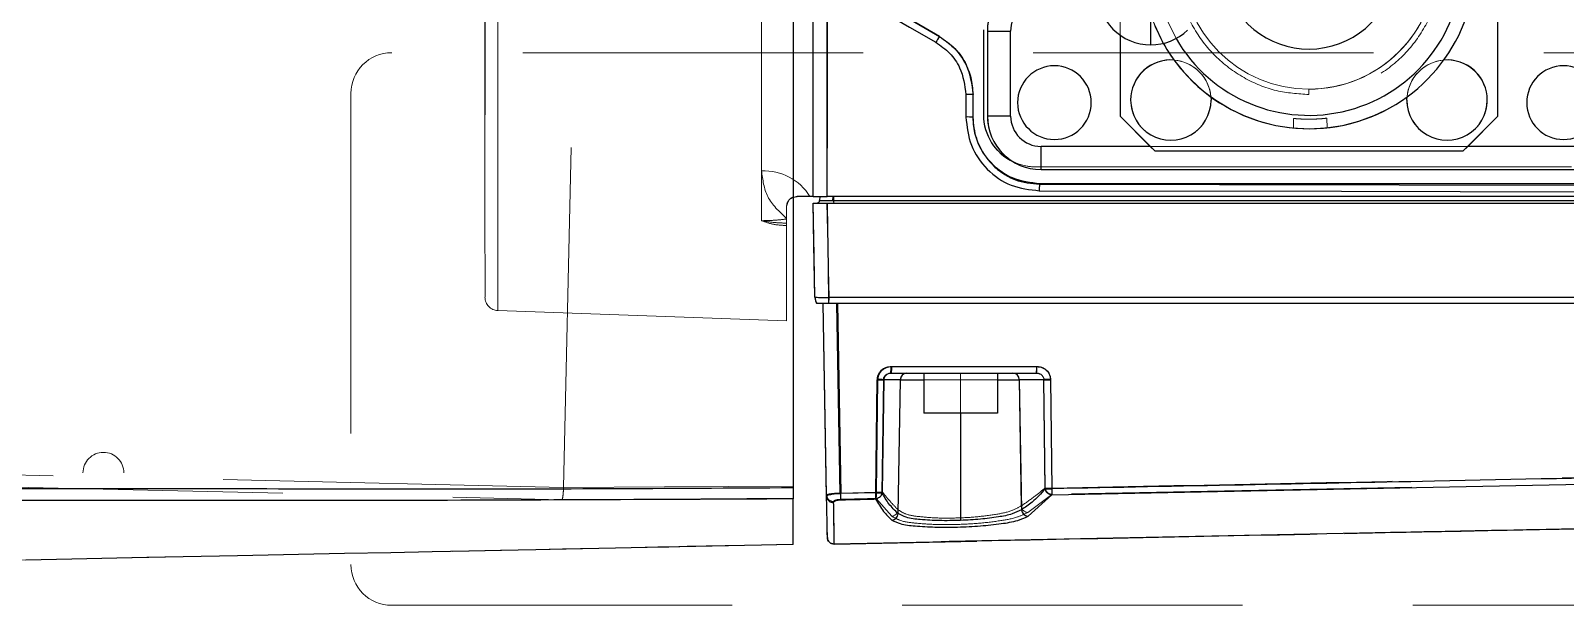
# Model space of a CAD drawing. Header units: millimetres. Extents: x 126 to 938, y 244 to 707.
# Drawn here: x 724.05 to 729.78, y 558.09 to 560.23 of the extents above; entities that cross this region are included whole.
import ezdxf

# ---------------------------------------------------------------- set-up
doc = ezdxf.new("R2010")
doc.units = ezdxf.units.MM
doc.linetypes.add('HIDDEN', pattern=[1.905, 1.27, -0.635])

msp = doc.modelspace()

# ---------------------------------------------------------------- linework, layer by layer
at = {"color": 7, "linetype": 'HIDDEN', "lineweight": 18}
for p, q in [((726.9733, 563.6373), (726.9733, 559.6123)), ((725.7965, 559.1878), (725.7965, 561.1873)), ((726.0413, 558.5253), (726.102, 561.1873)), ((726.7802, 559.5214), (726.7802, 561.1873)), ((726.7802, 561.1873), (726.7802, 559.7075)), ((726.8987, 558.5301), (726.8987, 561.1873)), ((726.9733, 561.1873), (726.9733, 559.6123)), ((726.9733, 559.6123), (726.9733, 561.1873)), ((728.1183, 561.063), (728.1183, 559.9115)), ((729.5283, 559.9115), (729.5283, 561.063)), ((728.1183, 560.5419), (728.1183, 560.2146)), ((728.2332, 560.2782), (728.2332, 560.1782)), ((727.6083, 559.9173), (727.6083, 560.2344)), ((727.6233, 560.2294), (727.6233, 559.9123)), ((732.8744, 560.1488), (725.4004, 560.1488)), ((732.8744, 560.1488), (725.4004, 560.1488)), ((728.8233, 559.9923), (728.8233, 560.0123)), ((725.248, 559.9964), (725.248, 558.2375)), ((725.248, 559.9964), (725.248, 558.2375)), ((728.1183, 559.9115), (728.2309, 559.7989)), ((728.7658, 559.8674), (728.7656, 559.9033)), ((728.8908, 559.8684), (728.8905, 559.9043)), ((729.4156, 559.7989), (729.5283, 559.9115)), ((729.4156, 559.7989), (728.2309, 559.7989)), ((728.2309, 559.7989), (728.2475, 559.7823)), ((728.2475, 559.7823), (729.399, 559.7823)), ((729.399, 559.7823), (729.4156, 559.7989)), ((727.8033, 559.7223), (729.8033, 559.7223)), ((729.8033, 559.7223), (727.8033, 559.7223)), ((729.8233, 559.7123), (727.8233, 559.7123)), ((726.9133, 559.6123), (726.961, 559.6123)), ((726.961, 559.6123), (726.9733, 559.6123)), ((727.026, 559.6123), (726.9733, 559.6123)), ((726.9968, 559.5969), (726.9974, 559.6123)), ((726.9974, 559.6123), (727.0474, 559.6123)), ((726.9974, 559.6123), (727.0501, 559.6123)), ((727.026, 559.6123), (730.0848, 559.6123)), ((727.0474, 559.6123), (727.0498, 559.6123)), ((727.0496, 559.5969), (727.0501, 559.6123)), ((730.1329, 559.6123), (727.0498, 559.6123)), ((727.0501, 559.6123), (730.103, 559.6123)), ((726.8733, 559.5723), (726.8733, 559.5274)), ((726.8733, 559.5301), (726.8733, 559.5723)), ((727.026, 559.5873), (726.9733, 559.5873)), ((727.0498, 559.5873), (726.9869, 559.5873)), ((726.9869, 559.5873), (727.0501, 559.5873)), ((731.3715, 559.5873), (727.026, 559.5873)), ((730.1033, 559.5969), (727.0496, 559.5969)), ((730.1336, 559.5873), (727.0498, 559.5873)), ((727.0501, 559.5873), (730.1038, 559.5873)), ((726.8733, 559.5301), (726.8733, 559.148)), ((726.8733, 559.5274), (726.8733, 559.5123)), ((726.8733, 559.5123), (726.8733, 559.5035)), ((727.0318, 559.2123), (726.9861, 559.2123)), ((727.0108, 559.2123), (727.0608, 559.2123)), ((727.0108, 559.2123), (727.0232, 558.4966)), ((727.0108, 559.2123), (727.0608, 559.2123)), ((727.0318, 559.2123), (735.157, 559.2123)), ((727.0321, 559.235), (735.1574, 559.235)), ((727.0608, 559.2123), (727.0632, 559.2123)), ((727.0608, 559.2123), (727.0731, 558.5045)), ((727.0608, 559.2123), (727.0636, 559.2123)), ((727.0632, 559.2123), (735.1444, 559.2123)), ((735.1592, 559.2123), (727.0636, 559.2123)), ((727.0759, 558.5045), (727.0636, 559.2123)), ((725.7965, 559.1856), (726.8733, 559.148)), ((727.2147, 558.9277), (727.2087, 558.5079)), ((727.2317, 558.5079), (727.2378, 558.9277)), ((727.2378, 558.9277), (727.2981, 558.9277)), ((727.2626, 558.9523), (727.3229, 558.9523)), ((727.3226, 558.9523), (727.2648, 558.9523)), ((727.8064, 558.9523), (727.2648, 558.9523)), ((727.8078, 558.9768), (727.2662, 558.9768)), ((727.2981, 558.9277), (727.2898, 558.4418)), ((727.7417, 558.9277), (727.2981, 558.9277)), ((727.718, 558.9523), (727.3226, 558.9523)), ((727.3229, 558.9523), (727.7183, 558.9523)), ((727.3858, 558.9523), (727.6608, 558.9523)), ((727.6608, 558.9523), (727.3858, 558.9523)), ((727.3858, 558.9523), (727.5233, 558.9523)), ((727.3858, 558.9523), (727.3858, 558.8023)), ((727.3858, 558.9277), (727.5233, 558.9277)), ((727.5233, 558.9523), (727.5233, 558.8023)), ((727.5233, 558.9523), (727.5233, 558.8023)), ((727.6608, 558.9523), (727.5233, 558.9523)), ((727.5233, 558.9277), (727.6608, 558.9277)), ((727.5233, 558.9277), (727.5233, 558.8023)), ((727.6608, 558.8023), (727.6608, 558.9523)), ((727.8064, 558.9523), (727.718, 558.9523)), ((727.7183, 558.9523), (727.8062, 558.9523)), ((727.7495, 558.4559), (727.7417, 558.9277)), ((727.7417, 558.9277), (727.8341, 558.9277)), ((727.8341, 558.9277), (727.8391, 558.5232)), ((727.8592, 558.9277), (727.8591, 558.9302)), ((727.8642, 558.5232), (727.8592, 558.9277)), ((727.3858, 558.8023), (727.6608, 558.8023)), ((727.3858, 558.8023), (727.5233, 558.8023)), ((727.6608, 558.8023), (727.5233, 558.8023)), ((723.7237, 558.5325), (726.036, 558.4796)), ((726.8987, 558.4851), (726.8987, 558.5301)), ((731.1112, 558.5658), (727.8637, 558.4994)), ((726.036, 558.4796), (726.8987, 558.4851)), ((726.8987, 558.4851), (726.8987, 558.3123)), ((727.0759, 558.5045), (727.0731, 558.5045)), ((727.0759, 558.5045), (727.2087, 558.5079)), ((727.2664, 558.4177), (727.2082, 558.4842)), ((727.8637, 558.4994), (727.7742, 558.4319)), ((723.7237, 558.2478), (726.8987, 558.3123)), ((727.026, 558.3384), (727.026, 558.3385)), ((727.026, 558.3385), (727.026, 558.3384)), ((727.026, 558.3385), (727.026, 558.3385)), ((727.026, 558.3385), (727.027, 558.334)), ((725.4004, 558.0851), (732.8744, 558.0851)), ((725.4004, 558.0851), (732.8744, 558.0851))]:
    msp.add_line(p, q, dxfattribs=at)
at = {"color": 7, "linetype": 'Continuous', "lineweight": 25}
for p, q in [((726.9733, 559.6123), (726.9733, 561.1373)), ((726.8987, 561.0673), (726.8987, 558.5249)), ((729.5283, 559.9115), (729.5283, 561.063)), ((727.0257, 559.6123), (727.0257, 560.5264)), ((727.3138, 560.2846), (727.4446, 560.2087)), ((727.4448, 560.2089), (727.3138, 560.2846)), ((728.2332, 560.1782), (728.2332, 560.2782)), ((727.4446, 560.2087), (727.4448, 560.2089)), ((727.6083, 560.2344), (727.6083, 559.9173)), ((727.6233, 560.2294), (727.6233, 559.9123)), ((727.6233, 560.2294), (727.7099, 560.2294)), ((727.7099, 559.9123), (727.7099, 560.2294)), ((728.1183, 560.2146), (728.1183, 559.9115)), ((727.5691, 559.9921), (727.569, 559.9079)), ((727.5698, 559.9925), (727.5691, 559.9921)), ((727.5698, 559.9086), (727.5698, 559.9925)), ((728.4573, 559.9837), (728.4578, 559.9718)), ((729.1888, 559.9718), (729.1892, 559.9837)), ((727.5698, 559.9086), (727.569, 559.9079)), ((727.7099, 559.9123), (727.6233, 559.9123)), ((728.1183, 559.9115), (728.2475, 559.7823)), ((729.399, 559.7823), (729.5283, 559.9115)), ((728.2309, 559.7989), (727.8233, 559.7989)), ((727.8233, 559.7123), (727.8233, 559.7989)), ((728.2475, 559.7823), (729.399, 559.7823)), ((729.8233, 559.7989), (729.4156, 559.7989)), ((727.8233, 559.7123), (729.8233, 559.7123)), ((726.8987, 559.6094), (726.9133, 559.6123)), ((726.9733, 559.6123), (726.9133, 559.6123)), ((726.9733, 559.6123), (727.0257, 559.6123)), ((726.9974, 559.6123), (726.9968, 559.5969)), ((730.1147, 559.6123), (727.0257, 559.6123)), ((727.0468, 559.5969), (727.0474, 559.6123)), ((727.0493, 559.5969), (727.0498, 559.6123)), ((727.8196, 559.6588), (727.8181, 559.6573)), ((727.8181, 559.6573), (729.8319, 559.6538)), ((729.8269, 559.6588), (727.8196, 559.6588)), ((726.9733, 559.5873), (727.0257, 559.5873)), ((727.0257, 559.5873), (731.3941, 559.5873)), ((727.0493, 559.5969), (730.1331, 559.5969)), ((727.0315, 559.2123), (726.9861, 559.2123)), ((727.0233, 558.492), (727.0108, 559.2123)), ((735.146, 559.2123), (727.0315, 559.2123)), ((735.1464, 559.235), (727.0318, 559.235)), ((727.0731, 558.502), (727.0608, 559.2123)), ((727.0632, 559.2123), (727.0756, 558.5021)), ((727.2064, 558.5054), (727.2124, 558.9277)), ((727.2124, 558.9277), (727.2125, 558.9302)), ((727.2356, 558.9277), (727.2295, 558.5054)), ((727.2984, 558.9277), (727.2356, 558.9277)), ((727.2626, 558.9523), (727.8062, 558.9523)), ((727.2639, 558.9768), (727.8075, 558.9768)), ((727.2899, 558.4276), (727.2984, 558.9277)), ((727.2984, 558.9277), (727.3858, 558.9277)), ((727.3858, 558.9523), (727.3858, 558.8023)), ((727.6608, 558.9523), (727.6608, 558.8023)), ((727.6608, 558.9277), (727.7421, 558.9277)), ((727.8339, 558.9277), (727.7421, 558.9277)), ((727.7421, 558.9277), (727.7502, 558.4419)), ((727.839, 558.5204), (727.8339, 558.9277)), ((727.8589, 558.9277), (727.864, 558.5204)), ((727.6608, 558.8023), (727.3858, 558.8023)), ((727.5233, 558.8023), (727.5233, 558.4021)), ((726.8987, 558.5249), (726.8987, 558.4825)), ((727.8636, 558.4972), (731.1094, 558.5631)), ((726.8987, 558.3123), (726.8987, 558.4825)), ((727.0731, 558.502), (727.0756, 558.5021)), ((727.2064, 558.5054), (727.0756, 558.5021)), ((727.7749, 558.4178), (727.8636, 558.4972)), ((727.0517, 558.3139), (727.5838, 558.3247))]:
    msp.add_line(p, q, dxfattribs=at)
at = {"color": 7, "linetype": 'HIDDEN', "lineweight": 18, "flags": 128}
for points in [[(727.026, 561.0623), (727.026, 560.7928), (727.026, 560.5909), (727.026, 559.6123)], [(728.2798, 560.1837), (728.2383, 560.2743), (728.2369, 560.2783)], [(728.3271, 560.2016), (728.2894, 560.2804), (728.2849, 560.2926)], [(726.9733, 559.5873), (726.9767, 559.3907), (726.9794, 559.2364)], [(727.026, 559.5873), (727.0294, 559.39), (727.0321, 559.235)], [(726.0413, 558.5253), (724.7434, 558.5553), (723.7237, 558.5787)], [(726.8987, 558.5301), (726.4185, 558.5274), (726.0413, 558.5253)], [(727.0232, 558.4966), (727.0245, 558.427), (727.0253, 558.3771), (727.026, 558.3385)]]:
    msp.add_lwpolyline(points, dxfattribs=at)
at = {"color": 7, "linetype": 'Continuous', "lineweight": 25, "flags": 128}
for points in [[(727.2079, 560.3168), (727.3327, 560.2445), (727.4308, 560.1876)], [(727.5429, 559.9928), (727.5429, 559.9457), (727.5428, 559.9086)], [(727.8169, 559.6332), (728.9446, 559.6312), (729.8306, 559.6297)], [(726.9794, 559.2364), (726.976, 559.4329), (726.9733, 559.5873)], [(727.0318, 559.235), (727.0284, 559.4323), (727.0257, 559.5873)], [(727.026, 558.3385), (727.0257, 558.3565), (727.0251, 558.3903), (727.0248, 558.4081), (727.0244, 558.4283), (727.024, 558.4544), (727.0233, 558.492)], [(726.8987, 558.3123), (726.8367, 558.311), (726.7798, 558.3098), (726.7161, 558.3085), (726.6451, 558.3071), (726.574, 558.3057), (726.5027, 558.3042), (726.4713, 558.3036), (726.4347, 558.3028), (726.3928, 558.302), (726.3457, 558.301), (726.2934, 558.3), (726.2358, 558.2988), (726.1729, 558.2975), (726.1049, 558.2961), (726.0369, 558.2948), (725.9374, 558.2927), (725.8063, 558.2901), (725.6874, 558.2877), (725.5507, 558.2849), (725.3963, 558.2817), (725.2242, 558.2783), (724.8251, 558.2702), (724.4856, 558.2633), (724.2057, 558.2576), (724.0349, 558.2541)]]:
    msp.add_lwpolyline(points, dxfattribs=at)
at = {"color": 7, "linetype": 'Continuous', "lineweight": 25}
for centre, radius, start, end in [((728.2332, 560.3782), 0.2, 90.0009, 269.9991), ((728.8233, 560.4873), 0.6225, 209.1846, 359.9995), ((728.8233, 560.4873), 0.5725, 209.9298, 0), ((728.8233, 560.4873), 0.325, 200.648, 359.9999), ((727.8232, 560.2294), 0.2, 134.9983, 180.0019), ((727.8233, 560.2294), 0.1134, 135.0033, 179.9924), ((727.5448, 560.1285), 0.1284, 141.3205, 152.5714), ((728.2333, 560.3782), 0.2, 269.9953, 313.2695), ((727.8733, 559.9623), 0.1375, 90, 270), ((727.8733, 559.9623), 0.1375, 270, 90), ((728.3078, 559.9717), 0.15, 85.4348, 179.9976), ((729.3388, 559.9717), 0.15, 0.0017, 94.5658), ((729.7733, 559.9623), 0.1375, 90, 270), ((729.7733, 559.9623), 0.1375, 270, 90), ((727.5492, 559.7246), 0.2683, 85.7404, 91.3421), ((728.3078, 559.9718), 0.15, 179.9993, 0.0007), ((729.3388, 559.9718), 0.15, 179.9993, 0.0007), ((727.549, 559.6577), 0.251, 85.4297, 91.4183), ((727.8033, 559.9173), 0.195, 180.0057, 244.8422), ((727.8233, 559.9123), 0.2, 180.0015, 269.9985), ((727.8233, 559.9123), 0.1134, 180.0073, 269.9927), ((727.949, 559.6385), 0.1322, 171.8346, 182.3021), ((726.9869, 559.5973), 0.01, 269.9819, 358.0372), ((727.0977, 559.5945), 0.0484, 177.2052, 188.6607), ((727.0293, 559.2373), 0.05, 180.9962, 210.014), ((726.0963, 559.2371), 0.9356, 358.4777, 359.8712), ((727.224, 559.4715), 0.5439, 268.7787, 271.2213), ((727.2577, 559.5556), 0.627, 265.8595, 267.9771), ((727.1401, 558.9708), 0.1239, 351.4012, 2.7922), ((727.3231, 558.9275), 0.0247, 90.6338, 179.659), ((727.7177, 558.9279), 0.0244, 359.5998, 88.5783), ((727.6842, 558.9708), 0.1234, 351.3791, 2.8143), ((727.8464, 559.5783), 0.6507, 268.8976, 271.1024), ((727.8515, 559.1709), 0.6506, 268.8974, 271.1026), ((727.0477, 558.4932), 0.0244, 182.7811, 273.9811), ((726.8406, 558.4929), 0.2352, 356.6112, 2.2347), ((727.2179, 559.0494), 0.5441, 268.7789, 271.2211), ((727.2643, 558.4291), 0.0257, 274.78, 356.7267), ((727.7761, 558.4437), 0.026, 184.0731, 267.299), ((727.051, 558.3389), 0.025, 181.024, 271.5202)]:
    msp.add_arc(centre, radius, start, end, dxfattribs=at)
at = {"color": 7, "linetype": 'HIDDEN', "lineweight": 18}
for centre, radius, start, end in [((728.8233, 560.4873), 0.6225, 180.0003, 359.9997), ((728.8233, 560.4873), 0.475, 180.0004, 359.9996), ((728.8233, 560.4873), 0.475, 180.0001, 269.9999), ((728.8233, 560.4873), 0.475, 269.9994, 359.9999), ((727.8232, 560.2294), 0.2, 134.9983, 180.0019), ((725.4004, 559.9964), 0.1524, 90.0001, 179.9999), ((725.4004, 559.9964), 0.1524, 90.0001, 179.9999), ((727.8733, 559.9623), 0.1375, 90, 270), ((727.8733, 559.9623), 0.1375, 270, 90), ((728.3078, 559.9717), 0.15, 0.0015, 179.9985), ((728.3078, 559.9717), 0.15, 4.5693, 85.4307), ((729.3388, 559.9717), 0.15, 0.0015, 179.9985), ((729.3388, 559.9717), 0.15, 94.5698, 175.4302), ((729.7733, 559.9623), 0.1375, 90, 270), ((729.7733, 559.9623), 0.1375, 270, 90), ((728.3078, 559.9718), 0.15, 179.9993, 0.0007), ((729.3388, 559.9718), 0.15, 179.9993, 0.0007), ((727.8033, 559.9173), 0.195, 180, 270.0018), ((727.8233, 559.9122), 0.2, 179.9985, 239.0434), ((727.8233, 559.9123), 0.2, 239.0483, 269.9987), ((727.8032, 559.9172), 0.1949, 244.8468, 270.0092), ((726.7879, 559.5028), 0.2049, 32.2987, 92.1333), ((726.9869, 559.5973), 0.01, 269.9819, 358.0372), ((727.0933, 559.5946), 0.0438, 176.9422, 189.6289), ((725.7982, 559.2355), 0.05, 179.9958, 268.0086), ((727.0293, 559.2373), 0.05, 180.9962, 210.014), ((726.2326, 559.2366), 0.7995, 358.2541, 359.8848), ((727.2262, 559.465), 0.5375, 268.7704, 271.2296), ((727.156, 558.9708), 0.1104, 350.3381, 3.1344), ((727.3229, 558.9275), 0.0247, 90.6164, 179.6065), ((727.7173, 558.9279), 0.0244, 359.5338, 88.5294), ((727.698, 558.9708), 0.11, 350.316, 3.1565), ((727.8191, 559.4839), 0.5551, 271.5454, 274.1387), ((727.8466, 559.5842), 0.6566, 268.903, 271.097), ((724.3241, 558.58), 0.0762, 0.0022, 179.9978), ((724.3241, 558.58), 0.0762, 0.0022, 179.9978), ((727.8517, 559.1799), 0.6568, 268.9033, 271.0967), ((727.0478, 558.4975), 0.0246, 182.0696, 273.3151), ((726.8904, 558.4959), 0.1857, 355.3681, 2.6678), ((727.2202, 559.045), 0.5373, 268.7699, 271.2301), ((727.2642, 558.4434), 0.0257, 274.9108, 356.3842), ((727.7756, 558.458), 0.0261, 184.5356, 267.0352), ((727.051, 558.3389), 0.025, 180.9891, 271.4336), ((725.4004, 558.2375), 0.1524, 180.0023, 269.9999), ((725.4004, 558.2375), 0.1524, 180.0023, 269.9999)]:
    msp.add_arc(centre, radius, start, end, dxfattribs=at)
for points, knots in [([(725.7483, 561.1873), (725.7483, 561.1036), (725.7483, 560.9385), (725.7483, 560.6939), (725.7483, 560.4731), (725.7483, 560.2776), (725.7483, 560.1092), (725.7483, 559.9522), (725.7483, 559.8245), (725.7483, 559.7241), (725.7483, 559.6491), (725.7483, 559.5754), (725.7483, 559.504), (725.7483, 559.4362), (725.7483, 559.3732), (725.7483, 559.3196), (725.7483, 559.2735), (725.7483, 559.2522), (725.7483, 559.2286), (725.7482, 559.2738), (725.7483, 559.306), (725.7482, 559.3874), (725.7482, 559.4702), (725.7482, 559.5652), (725.7482, 559.6727), (725.7482, 559.7988), (725.7482, 559.9405), (725.7482, 560.0978), (725.7482, 560.271), (725.7482, 560.4746), (725.7482, 560.7018), (725.7482, 560.9453), (725.7482, 561.1071), (725.7482, 561.1873)], [0, 0, 0, 0, 0.064261, 0.126918, 0.187968, 0.233951, 0.277186, 0.317408, 0.354639, 0.375339, 0.394542, 0.412248, 0.43201, 0.449407, 0.46444, 0.4802, 0.491392, 0.497882, 0.5, 0.504295, 0.516982, 0.53806, 0.559945, 0.582842, 0.610375, 0.642817, 0.679724, 0.71923, 0.763763, 0.812847, 0.875667, 0.938382, 1, 1, 1, 1]), ([(728.8233, 559.9923), (728.7824, 559.9952), (728.698, 560.0013), (728.5766, 560.0516), (728.4688, 560.1327), (728.3872, 560.2406), (728.3387, 560.362), (728.3232, 560.4872), (728.3387, 560.6125), (728.3872, 560.7339), (728.4688, 560.8418), (728.5766, 560.9229), (728.698, 560.9732), (728.7824, 560.9793), (728.8233, 560.9823)], [0, 0, 0, 0, 0.078857, 0.162865, 0.25, 0.337117, 0.421127, 0.499999, 0.57886, 0.66287, 0.750002, 0.837117, 0.921127, 1, 1, 1, 1]), ([(728.8233, 560.9823), (728.8641, 560.9793), (728.9485, 560.9732), (729.0699, 560.9229), (729.1777, 560.8418), (729.2593, 560.7339), (729.3078, 560.6125), (729.3233, 560.4873), (729.3078, 560.362), (729.2593, 560.2406), (729.1777, 560.1327), (729.07, 560.0516), (728.9485, 560.0013), (728.8641, 559.9952), (728.8233, 559.9923)], [0, 0, 0, 0, 0.078861, 0.162869, 0.25, 0.337117, 0.421128, 0.500001, 0.578859, 0.662866, 0.749998, 0.837115, 0.921124, 1, 1, 1, 1]), ([(728.8905, 559.9043), (728.889, 559.9041), (728.8829, 559.9034), (728.87, 559.9022), (728.8508, 559.9009), (728.8281, 559.9003), (728.8054, 559.9006), (728.7861, 559.9015), (728.7732, 559.9025), (728.7671, 559.9031), (728.7656, 559.9033)], [0, 0, 0, 0, 0.038265, 0.146804, 0.308703, 0.499647, 0.690716, 0.852986, 0.961703, 1, 1, 1, 1]), ([(728.7656, 559.9033), (728.7671, 559.9031), (728.7732, 559.9025), (728.7861, 559.9015), (728.8053, 559.9006), (728.828, 559.9003), (728.8508, 559.9009), (728.87, 559.9022), (728.8829, 559.9034), (728.889, 559.9041), (728.8905, 559.9043)], [0, 0, 0, 0, 0.038249, 0.146777, 0.308712, 0.499639, 0.690724, 0.853007, 0.961687, 1, 1, 1, 1]), ([(728.7658, 559.8674), (728.7674, 559.8673), (728.7735, 559.8667), (728.7864, 559.8658), (728.8056, 559.8649), (728.8283, 559.8646), (728.851, 559.8652), (728.8703, 559.8665), (728.8832, 559.8676), (728.8893, 559.8683), (728.8908, 559.8684)], [0, 0, 0, 0, 0.038234, 0.146735, 0.30872, 0.499628, 0.690738, 0.853013, 0.961707, 1, 1, 1, 1]), ([(728.8908, 559.8684), (728.8893, 559.8683), (728.8832, 559.8676), (728.8703, 559.8665), (728.8511, 559.8652), (728.8284, 559.8646), (728.8057, 559.8649), (728.7864, 559.8658), (728.7735, 559.8667), (728.7674, 559.8673), (728.7658, 559.8674)], [0, 0, 0, 0, 0.038246, 0.14675, 0.308737, 0.499658, 0.690757, 0.853027, 0.961719, 1, 1, 1, 1]), ([(726.7802, 559.7075), (726.7847, 559.674), (726.794, 559.6038), (726.8461, 559.5554), (726.8733, 559.5301)], [0, 0, 0, 0, 0.477644, 1, 1, 1, 1]), ([(726.8733, 559.5723), (726.8758, 559.5831), (726.8808, 559.6047), (726.9024, 559.6097), (726.9133, 559.6123)], [0, 0, 0, 0, 0.499428, 1, 1, 1, 1]), ([(726.8733, 559.5723), (726.8739, 559.5776), (726.8751, 559.5884), (726.8847, 559.6011), (726.8933, 559.6084), (726.8985, 559.6093), (726.8987, 559.6094)], [0, 0, 0, 0, 0.333196, 0.668767, 0.985706, 1, 1, 1, 1]), ([(727.0468, 559.5969), (727.0434, 559.5969), (727.0369, 559.5968), (727.0251, 559.5968), (727.0132, 559.5967), (727.0034, 559.5968), (726.9985, 559.5968), (726.9972, 559.5969), (726.9968, 559.5969)], [0, 0, 0, 0, 0.202425, 0.391967, 0.70723, 0.919436, 0.979084, 1, 1, 1, 1]), ([(727.0496, 559.5969), (727.0491, 559.5969), (727.0481, 559.5969), (727.0472, 559.5969), (727.0468, 559.5969)], [0, 0, 0, 0, 0.56034, 1, 1, 1, 1]), ([(726.8733, 559.5274), (726.8591, 559.5259), (726.8368, 559.5234), (726.8058, 559.5218), (726.7889, 559.5215), (726.7802, 559.5214)], [0, 0, 0, 0, 0.457582, 0.7214003, 1, 1, 1, 1]), ([(726.8733, 559.5035), (726.8569, 559.5042), (726.825, 559.5055), (726.7949, 559.5162), (726.7802, 559.5214)], [0, 0, 0, 0, 0.513583, 1, 1, 1, 1]), ([(726.7802, 559.5214), (726.7966, 559.5187), (726.8274, 559.5137), (726.8586, 559.5127), (726.8733, 559.5123)], [0, 0, 0, 0, 0.530595, 1, 1, 1, 1]), ([(727.0321, 559.235), (727.0274, 559.2349), (727.0179, 559.2348), (727.0043, 559.2347), (726.9925, 559.2352), (726.9843, 559.235), (726.9803, 559.2361), (726.9794, 559.2364)], [0, 0, 0, 0, 0.26844, 0.53866, 0.769251, 0.943977, 1, 1, 1, 1]), ([(727.2662, 558.9768), (727.2589, 558.976), (727.244, 558.9742), (727.2268, 558.9611), (727.2166, 558.9445), (727.2153, 558.9332), (727.2147, 558.9277)], [0, 0, 0, 0, 0.275436, 0.566801, 0.791506, 1, 1, 1, 1]), ([(727.2648, 558.9523), (727.2608, 558.9518), (727.2539, 558.951), (727.2465, 558.9461), (727.2422, 558.9414), (727.2397, 558.937), (727.2381, 558.9324), (727.2379, 558.9293), (727.2378, 558.9277)], [0, 0, 0, 0, 0.2928763, 0.5124392, 0.6407405, 0.7644362, 0.8839806, 1, 1, 1, 1]), ([(727.834, 558.9289), (727.8338, 558.9304), (727.8335, 558.9335), (727.8317, 558.9379), (727.8291, 558.942), (727.8247, 558.9465), (727.8172, 558.9511), (727.8103, 558.9518), (727.8064, 558.9523)], [0, 0, 0, 0, 0.114058, 0.232176, 0.355163, 0.483645, 0.704304, 1, 1, 1, 1]), ([(727.8591, 558.9302), (727.8578, 558.9369), (727.8552, 558.951), (727.8413, 558.9664), (727.8246, 558.9753), (727.8133, 558.9763), (727.8078, 558.9768)], [0, 0, 0, 0, 0.267872, 0.55612, 0.784355, 1, 1, 1, 1]), ([(727.8341, 558.9277), (727.8341, 558.9279), (727.8341, 558.9283), (727.834, 558.9288), (727.834, 558.9289)], [0, 0, 0, 0, 0.559526, 1, 1, 1, 1]), ([(727.0516, 558.3139), (727.8314, 558.3299), (729.3912, 558.362), (731.2789, 558.3964), (732.7141, 558.442), (733.4541, 558.4729), (733.9493, 558.4977), (734.1981, 558.511), (734.4438, 558.5251), (734.6897, 558.5401), (734.9389, 558.5563), (735.1999, 558.5744), (735.467, 558.5942), (735.7312, 558.6152), (735.9739, 558.6355), (736.1271, 558.6493), (736.199, 558.6558)], [0, 0, 0, 0, 0.255564, 0.511199, 0.618605, 0.726048, 0.753863, 0.781077, 0.807685, 0.834502, 0.861801, 0.889501, 0.920222, 0.949587, 0.976338, 1, 1, 1, 1]), ([(727.8642, 558.5232), (728.4704, 558.535), (729.553, 558.5562), (730.6354, 558.5797), (731.1117, 558.59)], [0, 0, 0, 0, 0.560001, 1, 1, 1, 1]), ([(726.0413, 558.5253), (726.0411, 558.5204), (726.0408, 558.511), (726.0396, 558.498), (726.0383, 558.4876), (726.0367, 558.4818), (726.036, 558.4796)], [0, 0, 0, 0, 0.315418, 0.613166, 0.850192, 1, 1, 1, 1]), ([(727.7495, 558.4559), (727.7664, 558.4679), (727.7969, 558.4895), (727.8261, 558.5128), (727.8391, 558.5232)], [0, 0, 0, 0, 0.554187, 1, 1, 1, 1]), ([(727.8391, 558.5232), (727.8398, 558.5199), (727.8413, 558.513), (727.8479, 558.5053), (727.8558, 558.5005), (727.8611, 558.4998), (727.8637, 558.4994)], [0, 0, 0, 0, 0.271209, 0.566276, 0.793345, 1, 1, 1, 1]), ([(727.8637, 558.4994), (727.8638, 558.5006), (727.8642, 558.5041), (727.8643, 558.5097), (727.8643, 558.5164), (727.8643, 558.5209), (727.8642, 558.5232)], [0, 0, 0, 0, 0.154364, 0.434668, 0.71232, 1, 1, 1, 1]), ([(727.0232, 558.4966), (727.0238, 558.4972), (727.0245, 558.4982), (727.026, 558.4987), (727.03, 558.5003), (727.0366, 558.5014), (727.0458, 558.5027), (727.0576, 558.5038), (727.0669, 558.5042), (727.0731, 558.5045)], [0, 0, 0, 0, 0.046737, 0.071888, 0.088301, 0.300087, 0.458666, 0.633873, 1, 1, 1, 1]), ([(727.0755, 558.4809), (727.0717, 558.4807), (727.0647, 558.4803), (727.0567, 558.4782), (727.0509, 558.4762), (727.0497, 558.4738), (727.0493, 558.4729)], [0, 0, 0, 0, 0.398601, 0.726167, 0.899976, 1, 1, 1, 1]), ([(727.0493, 558.4729), (727.0499, 558.4359), (727.0509, 558.3829), (727.0515, 558.3299), (727.0517, 558.3139)], [0, 0, 0, 0, 0.698087, 1, 1, 1, 1]), ([(727.2082, 558.4842), (727.1835, 558.4836), (727.1392, 558.4825), (727.095, 558.4814), (727.0755, 558.4809)], [0, 0, 0, 0, 0.560008, 1, 1, 1, 1]), ([(727.2082, 558.4842), (727.2115, 558.4849), (727.2182, 558.4863), (727.2258, 558.4926), (727.2305, 558.5002), (727.2313, 558.5054), (727.2317, 558.5079)], [0, 0, 0, 0, 0.271824, 0.564787, 0.791239, 1, 1, 1, 1]), ([(727.2087, 558.5079), (727.2087, 558.505), (727.2088, 558.4996), (727.2088, 558.4926), (727.2086, 558.4875), (727.2083, 558.4851), (727.2082, 558.4842)], [0, 0, 0, 0, 0.362601, 0.693477, 0.885884, 1, 1, 1, 1]), ([(727.2317, 558.5079), (727.2423, 558.4947), (727.2606, 558.4717), (727.2811, 558.4507), (727.2898, 558.4418)], [0, 0, 0, 0, 0.57622, 1, 1, 1, 1]), ([(727.5838, 558.3247), (728.1862, 558.337), (729.5687, 558.3654), (731.0488, 558.3921), (732.0237, 558.4205), (732.3162, 558.4297), (732.6087, 558.4398), (732.8116, 558.4471), (732.9319, 558.452), (733.0294, 558.4559), (733.2108, 558.463), (733.3771, 558.4705), (733.4687, 558.4746)], [0, 0, 0, 0, 0.307062, 0.704648, 0.754357, 0.804072, 0.853794, 0.903521, 0.907518, 0.915174, 0.95325, 1, 1, 1, 1]), ([(727.7742, 558.4319), (727.7613, 558.4258), (727.7294, 558.4106), (727.6684, 558.4001), (727.5932, 558.3907), (727.5103, 558.3865), (727.4286, 558.386), (727.3579, 558.3915), (727.3026, 558.3976), (727.2763, 558.4122), (727.2664, 558.4177)], [0, 0, 0, 0, 0.082282, 0.20395, 0.355362, 0.521427, 0.684447, 0.826922, 0.934548, 1, 1, 1, 1]), ([(727.2898, 558.4418), (727.2991, 558.4361), (727.3227, 558.4219), (727.3729, 558.4156), (727.4366, 558.4102), (727.5103, 558.4107), (727.5855, 558.4149), (727.6535, 558.4241), (727.7093, 558.4348), (727.7379, 558.4498), (727.7495, 558.4559)], [0, 0, 0, 0, 0.0686981, 0.1740668, 0.3154229, 0.4785435, 0.6420981, 0.7950585, 0.9167663, 1, 1, 1, 1]), ([(727.027, 558.334), (727.0274, 558.332), (727.0284, 558.3262), (727.0346, 558.3192), (727.0431, 558.3145), (727.0489, 558.3141), (727.0517, 558.3139)], [0, 0, 0, 0, 0.174803, 0.505148, 0.762233, 1, 1, 1, 1]), ([(727.0516, 558.3139), (727.0516, 558.3139), (727.0516, 558.3139), (727.0517, 558.3139), (727.0517, 558.3139)], [0, 0, 0, 0, 0.3874259, 1, 1, 1, 1])]:
    msp.add_open_spline(points, degree=3, knots=knots, dxfattribs=at)
at = {"color": 7, "linetype": 'Continuous', "lineweight": 25}
for points, knots in [([(727.4308, 560.1876), (727.4488, 560.175), (727.4848, 560.1497), (727.5308, 560.0837), (727.5383, 560.0272), (727.5429, 559.9928)], [0, 0, 0, 0, 0.280567, 0.561331, 1, 1, 1, 1]), ([(727.4446, 560.2087), (727.4629, 560.1961), (727.499, 560.1713), (727.5382, 560.1179), (727.5643, 560.0575), (727.5675, 560.0139), (727.5691, 559.9921)], [0, 0, 0, 0, 0.254508, 0.500126, 0.750676, 1, 1, 1, 1]), ([(727.4448, 560.2089), (727.4646, 560.1951), (727.5047, 560.167), (727.5561, 560.0938), (727.5646, 560.0307), (727.5698, 559.9925)], [0, 0, 0, 0, 0.276555, 0.562658, 1, 1, 1, 1]), ([(727.5428, 559.9086), (727.5469, 559.8725), (727.5551, 559.8005), (727.6184, 559.7095), (727.7089, 559.6458), (727.7809, 559.6374), (727.8169, 559.6332)], [0, 0, 0, 0, 0.250651, 0.500274, 0.74998, 1, 1, 1, 1]), ([(727.569, 559.9079), (727.5695, 559.8963), (727.5708, 559.8635), (727.5886, 559.8), (727.6289, 559.7388), (727.6811, 559.6967), (727.7394, 559.6657), (727.7872, 559.6606), (727.8181, 559.6573)], [0, 0, 0, 0, 0.0889793, 0.2511949, 0.5002032, 0.6355616, 0.7641166, 1, 1, 1, 1]), ([(727.8196, 559.6588), (727.7842, 559.6632), (727.7105, 559.6723), (727.6267, 559.7399), (727.5779, 559.824), (727.5724, 559.8811), (727.5698, 559.9086)], [0, 0, 0, 0, 0.270323, 0.562409, 0.789671, 1, 1, 1, 1]), ([(726.9968, 559.5969), (726.9972, 559.5969), (726.9985, 559.5968), (727.0034, 559.5968), (727.0132, 559.5967), (727.0251, 559.5968), (727.0369, 559.5968), (727.0434, 559.5969), (727.0468, 559.5969)], [0, 0, 0, 0, 0.020797, 0.080087, 0.291935, 0.607198, 0.796978, 1, 1, 1, 1]), ([(727.0468, 559.5969), (727.0473, 559.5969), (727.0481, 559.5969), (727.0489, 559.5969), (727.0493, 559.5969)], [0, 0, 0, 0, 0.559309, 1, 1, 1, 1]), ([(726.9794, 559.2364), (726.9801, 559.2362), (726.9828, 559.2352), (726.9894, 559.2353), (727.0006, 559.2347), (727.0153, 559.2348), (727.0263, 559.2349), (727.0318, 559.235)], [0, 0, 0, 0, 0.040383, 0.165147, 0.371916, 0.681755, 1, 1, 1, 1]), ([(727.2125, 558.9302), (727.2138, 558.9369), (727.2165, 558.951), (727.2304, 558.9664), (727.2471, 558.9753), (727.2584, 558.9763), (727.2639, 558.9768)], [0, 0, 0, 0, 0.267787, 0.556111, 0.784372, 1, 1, 1, 1]), ([(727.2356, 558.9289), (727.2358, 558.9304), (727.2362, 558.9335), (727.2379, 558.9379), (727.2405, 558.942), (727.2448, 558.9465), (727.252, 558.9511), (727.2588, 558.9518), (727.2626, 558.9523)], [0, 0, 0, 0, 0.115469, 0.234858, 0.358658, 0.487492, 0.707155, 1, 1, 1, 1]), ([(727.2356, 558.9277), (727.2356, 558.9279), (727.2356, 558.9283), (727.2356, 558.9288), (727.2356, 558.9289)], [0, 0, 0, 0, 0.5595891, 1, 1, 1, 1]), ([(727.8062, 558.9523), (727.8103, 558.9518), (727.8174, 558.951), (727.825, 558.9461), (727.8294, 558.9414), (727.8319, 558.937), (727.8335, 558.9324), (727.8337, 558.9293), (727.8339, 558.9277)], [0, 0, 0, 0, 0.295968, 0.516506, 0.644493, 0.767171, 0.885419, 1, 1, 1, 1]), ([(727.8075, 558.9768), (727.8147, 558.976), (727.8297, 558.9742), (727.8468, 558.9611), (727.857, 558.9445), (727.8583, 558.9332), (727.8589, 558.9277)], [0, 0, 0, 0, 0.2755555, 0.5668616, 0.7914709, 1, 1, 1, 1]), ([(731.1097, 558.5869), (730.5038, 558.5739), (729.422, 558.5508), (728.34, 558.5297), (727.864, 558.5204)], [0, 0, 0, 0, 0.5600011, 1, 1, 1, 1]), ([(723.7237, 558.5216), (724.0835, 558.5216), (724.6762, 558.5215), (725.5017, 558.5195), (726.2002, 558.5205), (726.6659, 558.5234), (726.8987, 558.5249)], [0, 0, 0, 0, 0.3399965, 0.5599941, 0.7799936, 1, 1, 1, 1]), ([(727.839, 558.5204), (727.8234, 558.5028), (727.797, 558.4729), (727.7638, 558.4509), (727.7502, 558.4419)], [0, 0, 0, 0, 0.589395, 1, 1, 1, 1]), ([(727.8636, 558.4972), (727.8604, 558.4978), (727.8536, 558.499), (727.8457, 558.5052), (727.8406, 558.5127), (727.8395, 558.5179), (727.839, 558.5204)], [0, 0, 0, 0, 0.269011, 0.564048, 0.792291, 1, 1, 1, 1]), ([(727.864, 558.5204), (727.864, 558.5177), (727.8641, 558.5124), (727.8641, 558.5056), (727.864, 558.5006), (727.8637, 558.4982), (727.8636, 558.4972)], [0, 0, 0, 0, 0.353286, 0.678572, 0.874572, 1, 1, 1, 1]), ([(726.8987, 558.4825), (726.3695, 558.4799), (725.3111, 558.4747), (724.2528, 558.4765), (723.7237, 558.4774)], [0, 0, 0, 0, 0.500087, 1, 1, 1, 1]), ([(727.0731, 558.502), (727.0668, 558.5017), (727.0575, 558.5013), (727.0456, 558.4998), (727.0369, 558.4984), (727.0303, 558.4965), (727.025, 558.4948), (727.0238, 558.4928), (727.0233, 558.492)], [0, 0, 0, 0, 0.364312, 0.53844, 0.695674, 0.870183, 0.949145, 1, 1, 1, 1]), ([(727.0493, 558.4689), (727.05, 558.4703), (727.0518, 558.4741), (727.0587, 558.4765), (727.0666, 558.4785), (727.0723, 558.4788), (727.0754, 558.479)], [0, 0, 0, 0, 0.155681, 0.414809, 0.689383, 1, 1, 1, 1]), ([(727.0517, 558.3139), (727.0516, 558.3191), (727.0514, 558.3334), (727.051, 558.3614), (727.0504, 558.4079), (727.0498, 558.4452), (727.0493, 558.4689)], [0, 0, 0, 0, 0.099497, 0.277954, 0.541719, 1, 1, 1, 1]), ([(727.0754, 558.479), (727.0998, 558.4796), (727.1434, 558.4807), (727.1869, 558.4818), (727.2061, 558.4823)], [0, 0, 0, 0, 0.560023, 1, 1, 1, 1]), ([(727.2061, 558.4823), (727.2062, 558.4836), (727.2065, 558.4871), (727.2065, 558.4927), (727.2065, 558.499), (727.2064, 558.5032), (727.2064, 558.5054)], [0, 0, 0, 0, 0.174739, 0.455693, 0.723698, 1, 1, 1, 1]), ([(727.2295, 558.5054), (727.2289, 558.5022), (727.2275, 558.4957), (727.2212, 558.4884), (727.2138, 558.4837), (727.2086, 558.4827), (727.2061, 558.4823)], [0, 0, 0, 0, 0.265817, 0.557391, 0.786659, 1, 1, 1, 1]), ([(727.2061, 558.4823), (727.2152, 558.4663), (727.2318, 558.4373), (727.2557, 558.414), (727.2664, 558.4035)], [0, 0, 0, 0, 0.551221, 1, 1, 1, 1]), ([(727.2899, 558.4276), (727.2778, 558.4394), (727.2542, 558.4626), (727.2377, 558.4913), (727.2295, 558.5054)], [0, 0, 0, 0, 0.5102683, 1, 1, 1, 1]), ([(727.2664, 558.4035), (727.2767, 558.3986), (727.3039, 558.3856), (727.3593, 558.3808), (727.4304, 558.3763), (727.5121, 558.377), (727.5949, 558.3808), (727.6698, 558.3891), (727.7303, 558.3982), (727.7622, 558.4122), (727.7749, 558.4178)], [0, 0, 0, 0, 0.065594, 0.174237, 0.317727, 0.481358, 0.64758, 0.798705, 0.919529, 1, 1, 1, 1]), ([(727.5233, 558.4021), (727.4964, 558.4015), (727.4461, 558.4002), (727.3785, 558.4047), (727.3255, 558.4093), (727.2997, 558.4226), (727.2899, 558.4276)], [0, 0, 0, 0, 0.339211, 0.63536, 0.86154, 1, 1, 1, 1]), ([(727.7502, 558.4419), (727.7387, 558.4363), (727.7115, 558.4231), (727.6592, 558.414), (727.5952, 558.4057), (727.5479, 558.4033), (727.5233, 558.4021)], [0, 0, 0, 0, 0.1643492, 0.3886626, 0.6811957, 1, 1, 1, 1]), ([(730.5457, 558.3844), (730.0345, 558.3744), (728.8698, 558.3517), (727.7051, 558.3275), (727.0516, 558.3139)], [0, 0, 0, 0, 0.438881, 1, 1, 1, 1]), ([(729.9398, 558.3725), (729.6306, 558.3664), (728.6679, 558.3476), (727.7052, 558.3275), (727.0517, 558.3139)], [0, 0, 0, 0, 0.321165, 1, 1, 1, 1]), ([(727.0516, 558.3139), (727.0483, 558.3142), (727.0417, 558.3148), (727.0333, 558.3204), (727.0273, 558.3286), (727.0264, 558.3352), (727.026, 558.3384)], [0, 0, 0, 0, 0.25007, 0.49999, 0.749999, 1, 1, 1, 1]), ([(727.0517, 558.3139), (727.0517, 558.3139), (727.0516, 558.3139), (727.0516, 558.3139), (727.0516, 558.3139)], [0, 0, 0, 0, 0.690983, 1, 1, 1, 1])]:
    msp.add_open_spline(points, degree=3, knots=knots, dxfattribs=at)

doc.saveas('drawing.dxf')
